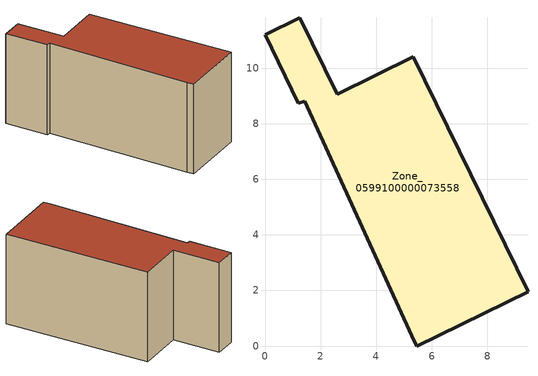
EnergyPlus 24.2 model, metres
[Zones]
Zone_0599100000073558
 floor ground (C_G): 1.2,8.73 0,11.19 1.25,11.8 2.59,9.06 5.33,10.4 9.46,1.96 5.46,0 5.28,0.37 1.42,8.8 z0
 wall outside (C_F): 2.59,9.06 1.25,11.8 0,11.19 1.2,8.73 1.42,8.8 5.28,0.37 5.46,0 9.46,1.96 5.33,10.4 2.59,9.06 z0:5.92
 roof outside (C_R): 1.2,8.73 1.42,8.8 5.28,0.37 5.46,0 9.46,1.96 5.33,10.4 2.59,9.06 1.25,11.8 0,11.19 z5.92
[BUILDING]
Pand.0599100000073558: North Axis=0; Terrain=City; Loads Convergence Tolerance Value=0.04; Temperature Convergence Tolerance Value=0.4; Solar Distribution=FullExterior; Maximum Number of Warmup Days=25; Minimum Number of Warmup Days=1
[Site:Location]
Rotterdam.The.Hague.AP_ZH_NLD Design_Conditions: Latitude=51.96; Longitude=4.45; Time Zone=1; Elevation=-4.5
[SITE:GROUNDTEMPERATURE:BUILDINGSURFACE]
18, 18, 18, 18, 18, 18, 18, 18, 18, 18, 18, 18
[MATERIAL] Thermal Absorptance=0.9; Solar Absorptance=0.7; Visible Absorptance=0.7
Name | Roughness | Thickness | Conductivity | Density | Specific Heat
G.TC.1946-1964 | MediumSmooth | 0.15 | 1 | 540 | 1210
F.TC.1946-1964 | Rough | 0.3 | 0.857143 | 1920 | 840
R.TC.1946-1964 | MediumRough | 0.2 | 0.235294 | 1500 | 1000
[CONSTRUCTION]
C_G: G.TC.1946-1964
C_F: F.TC.1946-1964
C_R: R.TC.1946-1964
[ZONE]
Zone_0599100000073558: Type=1; Multiplier=1; Ceiling Height=Autocalculate; Volume=Autocalculate; Floor Area=autocalculate; Part of Total Floor Area=Yes
[ZONEINFILTRATION:DESIGNFLOWRATE]
Infil_Zone_0599100000073558: Zone or ZoneList or Space or SpaceList=Zone_0599100000073558; Schedule=AlwaysOn; Design Flow Rate Calculation Method=Flow/Area; Flow Rate per Floor Area=0.003; Constant Term Coefficient=1; Temperature Term Coefficient=0; Velocity Term Coefficient=0; Velocity Squared Term Coefficient=0
[HVACTEMPLATE:ZONE:IDEALLOADSAIRSYSTEM]
Zone_0599100000073558: Maximum Heating Supply Air Temperature=50; Minimum Cooling Supply Air Temperature=13; Maximum Heating Supply Air Humidity Ratio=0.0156; Minimum Cooling Supply Air Humidity Ratio=0.0077; Heating Limit=NoLimit; Cooling Limit=NoLimit; Dehumidification Control Type=ConstantSensibleHeatRatio; Cooling Sensible Heat Ratio=0.7; Dehumidification Setpoint=60; Humidification Control Type=None; Humidification Setpoint=30; Outdoor Air Method=None; Outdoor Air Flow Rate per Person=0.00944; Outdoor Air Flow Rate per Zone Floor Area=0; Outdoor Air Flow Rate per Zone=0; Demand Controlled Ventilation Type=None; Outdoor Air Economizer Type=NoEconomizer; Heat Recovery Type=None; Sensible Heat Recovery Effectiveness=0.7; Latent Heat Recovery Effectiveness=0.65
[ZONECONTROL:THERMOSTAT]
ThermostatControl_Zone_0599100000073558: Zone or ZoneList=Zone_0599100000073558; Control Type Schedule=DualSetpointControlType; Control 1=Thermostat_Zone_0599100000073558; Temperature Difference Between Cutout And Setpoint=0
[THERMOSTATSETPOINT:DUALSETPOINT]
Thermostat_Zone_0599100000073558: Heating Setpoint Temperature Schedule=HeatingSetpoint_Zone_0599100000073558; Cooling Setpoint Temperature Schedule=CoolingSetpoint_Zone_0599100000073558
[SCHEDULE:COMPACT]
HeatingSetpoint_Zone_0599100000073558: Through: 12/31, For: AllDays, Until: 24:00, 21
CoolingSetpoint_Zone_0599100000073558: Through: 12/31, For: AllDays, Until: 24:00, 24
DualSetpointControlType: Through: 12/31, For: AllDays, Until: 24:00, 4
AlwaysOn: Through: 12/31, For: AllDays, Until: 24:00, 1
